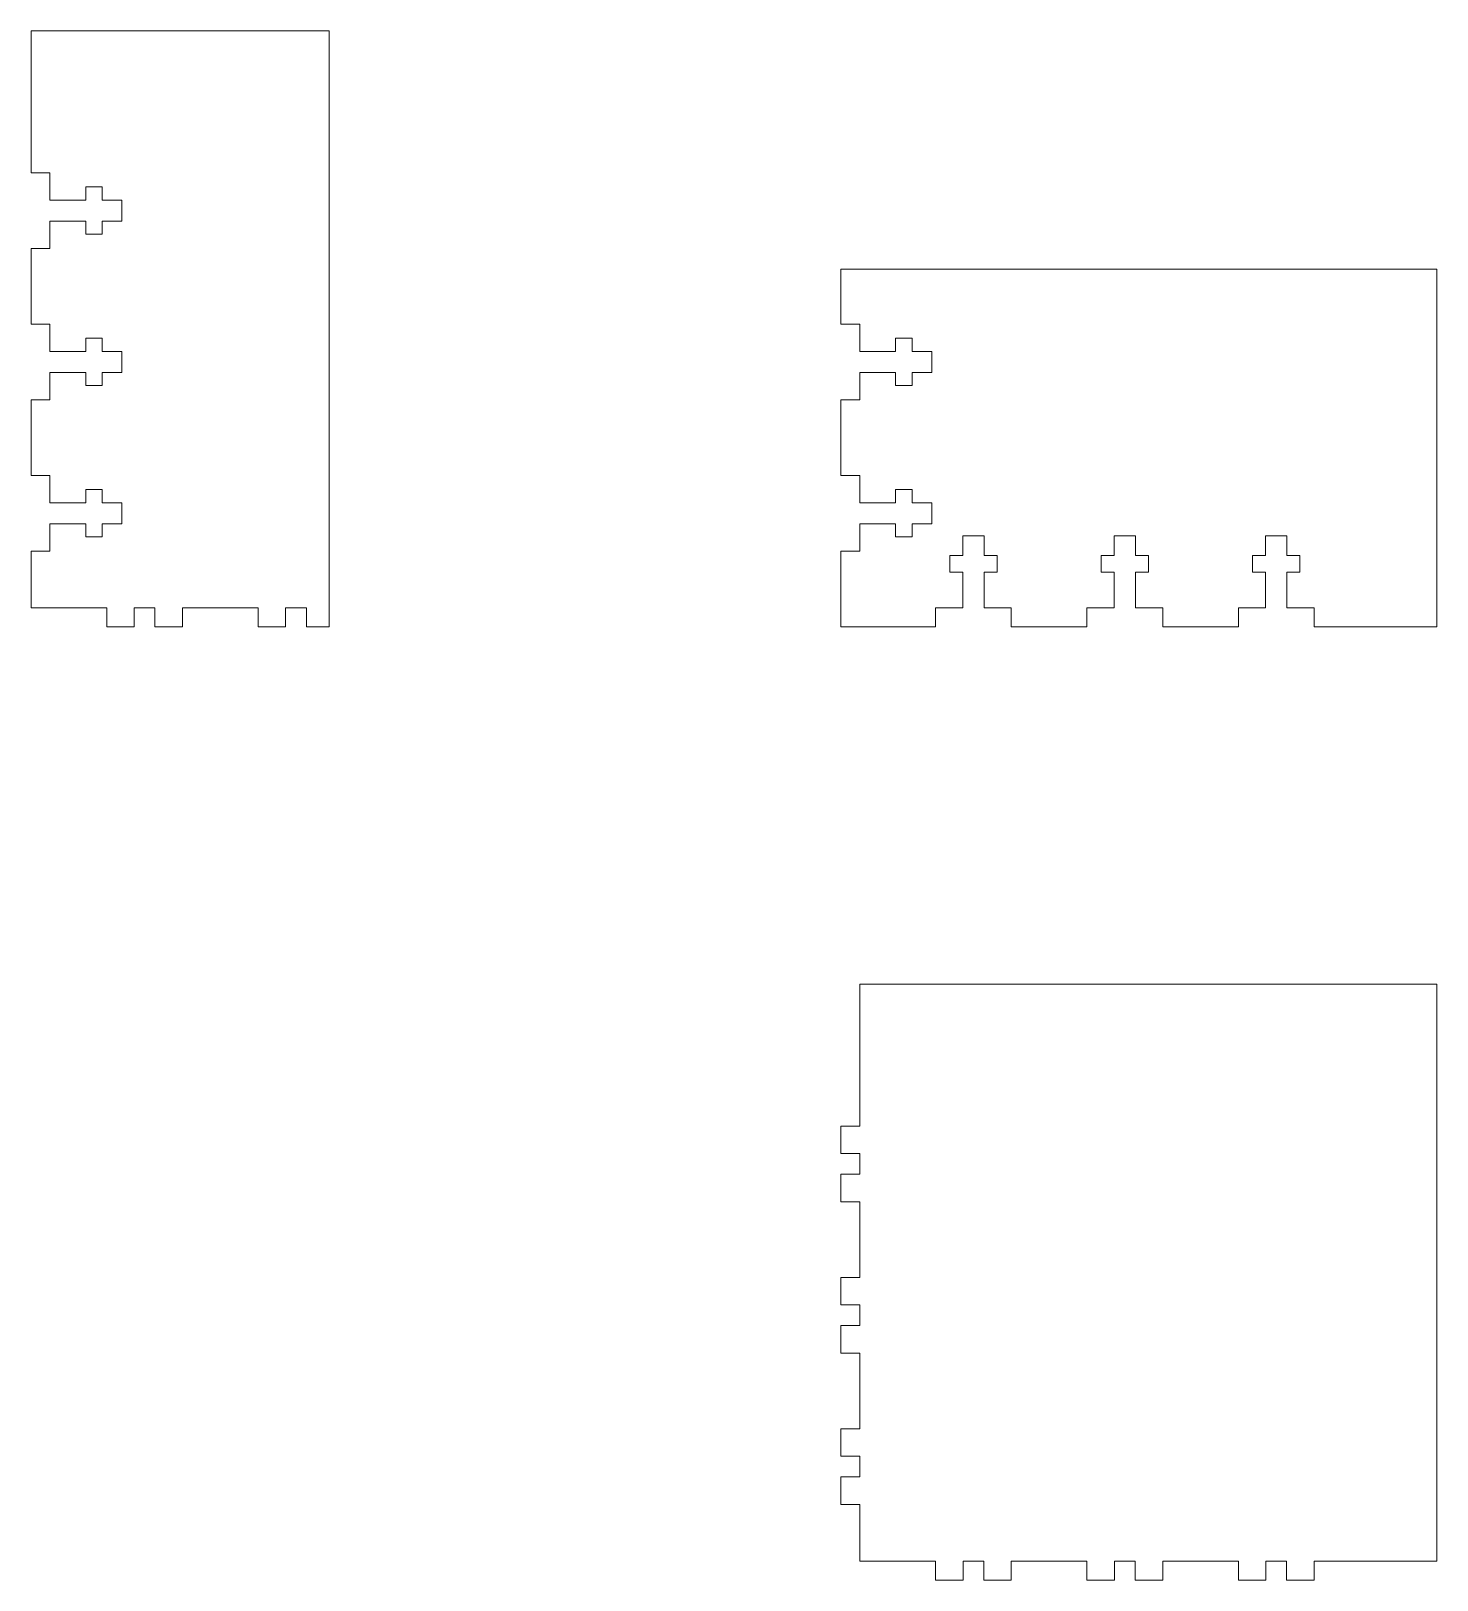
# Model space of a CAD drawing. Header units: millimetres. Extents: x 100 to 336, y -130 to 130.
import ezdxf

# ---------------------------------------------------------------- set-up
doc = ezdxf.new("R2010")
doc.units = ezdxf.units.MM
doc.layers.add('SLD-0', color=179, linetype='Continuous')

msp = doc.modelspace()

# ---------------------------------------------------------------- linework, layer by layer
at = {"layer": 'SLD-0', "lineweight": 18}
for p, q in [((100.06, 106.2), (100.06, 130)), ((100.06, 130), (150.06, 130)), ((100.06, 106.2), (100.06, 130)), ((100.06, 130), (150.06, 130)), ((150.06, 130), (150.06, 30)), ((150.06, 130), (150.06, 30)), ((103.23, 106.2), (100.06, 106.2)), ((100.06, 106.2), (103.23, 106.2)), ((103.23, 101.63), (103.23, 106.2)), ((103.23, 106.2), (103.23, 101.63)), ((109.23, 101.63), (103.23, 101.63)), ((103.23, 101.63), (109.23, 101.63)), ((112.01, 103.82), (109.23, 103.82)), ((109.23, 103.82), (109.23, 101.63)), ((109.23, 101.63), (109.23, 103.82)), ((109.23, 103.82), (112.01, 103.82)), ((112.01, 101.63), (112.01, 103.82)), ((112.01, 103.82), (112.01, 101.63)), ((115.3, 101.63), (112.01, 101.63)), ((112.01, 101.63), (115.3, 101.63)), ((115.3, 98.07), (115.3, 101.63)), ((115.3, 101.63), (115.3, 98.07)), ((103.23, 93.5), (103.23, 98.07)), ((103.23, 98.07), (109.23, 98.07)), ((103.23, 98.07), (103.23, 93.5)), ((109.23, 98.07), (103.23, 98.07)), ((109.23, 98.07), (109.23, 95.88)), ((109.23, 95.88), (109.23, 98.07)), ((112.01, 95.88), (112.01, 98.07)), ((112.01, 98.07), (115.3, 98.07)), ((115.3, 98.07), (112.01, 98.07)), ((112.01, 98.07), (112.01, 95.88)), ((109.23, 95.88), (112.01, 95.88)), ((112.01, 95.88), (109.23, 95.88)), ((100.06, 80.8), (100.06, 93.5)), ((100.06, 93.5), (103.23, 93.5)), ((103.23, 93.5), (100.06, 93.5)), ((100.06, 80.8), (100.06, 93.5)), ((235.94, 80.8), (235.94, 90)), ((235.94, 90), (335.94, 90)), ((235.94, 80.8), (235.94, 90)), ((235.94, 90), (335.94, 90)), ((335.94, 90), (335.94, 30)), ((335.94, 90), (335.94, 30)), ((103.23, 80.8), (100.06, 80.8)), ((100.06, 80.8), (103.23, 80.8)), ((103.23, 76.23), (103.23, 80.8)), ((103.23, 80.8), (103.23, 76.23)), ((235.94, 80.8), (239.12, 80.8)), ((239.12, 80.8), (235.94, 80.8)), ((239.12, 80.8), (239.12, 76.23)), ((239.12, 76.23), (239.12, 80.8)), ((112.01, 78.42), (109.23, 78.42)), ((109.23, 78.42), (109.23, 76.23)), ((109.23, 76.23), (109.23, 78.42)), ((109.23, 78.42), (112.01, 78.42)), ((112.01, 76.23), (112.01, 78.42)), ((112.01, 78.42), (112.01, 76.23)), ((245.12, 76.23), (245.12, 78.42)), ((245.12, 78.42), (245.12, 76.23)), ((245.12, 78.42), (247.9, 78.42)), ((247.9, 78.42), (245.12, 78.42)), ((247.9, 78.42), (247.9, 76.23)), ((247.9, 76.23), (247.9, 78.42)), ((109.23, 76.23), (103.23, 76.23)), ((103.23, 76.23), (109.23, 76.23)), ((115.3, 76.23), (112.01, 76.23)), ((112.01, 76.23), (115.3, 76.23)), ((115.3, 72.67), (115.3, 76.23)), ((115.3, 76.23), (115.3, 72.67)), ((239.12, 76.23), (245.12, 76.23)), ((245.12, 76.23), (239.12, 76.23)), ((247.9, 76.23), (251.18, 76.23)), ((251.18, 76.23), (247.9, 76.23)), ((251.18, 76.23), (251.18, 72.67)), ((251.18, 72.67), (251.18, 76.23)), ((103.23, 68.1), (103.23, 72.67)), ((103.23, 72.67), (109.23, 72.67)), ((103.23, 72.67), (103.23, 68.1)), ((109.23, 72.67), (103.23, 72.67)), ((109.23, 72.67), (109.23, 70.48)), ((109.23, 70.48), (109.23, 72.67)), ((109.23, 70.48), (112.01, 70.48)), ((112.01, 70.48), (109.23, 70.48)), ((112.01, 70.48), (112.01, 72.67)), ((112.01, 72.67), (115.3, 72.67)), ((115.3, 72.67), (112.01, 72.67)), ((112.01, 72.67), (112.01, 70.48)), ((239.12, 72.67), (239.12, 68.1)), ((239.12, 68.1), (239.12, 72.67)), ((245.12, 72.67), (239.12, 72.67)), ((239.12, 72.67), (245.12, 72.67)), ((245.12, 70.48), (245.12, 72.67)), ((245.12, 72.67), (245.12, 70.48)), ((247.9, 70.48), (245.12, 70.48)), ((245.12, 70.48), (247.9, 70.48)), ((251.18, 72.67), (247.9, 72.67)), ((247.9, 72.67), (251.18, 72.67)), ((247.9, 72.67), (247.9, 70.48)), ((247.9, 70.48), (247.9, 72.67)), ((100.06, 55.4), (100.06, 68.1)), ((100.06, 68.1), (103.23, 68.1)), ((103.23, 68.1), (100.06, 68.1)), ((100.06, 55.4), (100.06, 68.1)), ((239.12, 68.1), (235.94, 68.1)), ((235.94, 68.1), (239.12, 68.1)), ((235.94, 55.4), (235.94, 68.1)), ((235.94, 55.4), (235.94, 68.1)), ((103.23, 55.4), (100.06, 55.4)), ((100.06, 55.4), (103.23, 55.4)), ((103.23, 50.83), (103.23, 55.4)), ((103.23, 55.4), (103.23, 50.83)), ((239.12, 55.4), (235.94, 55.4)), ((235.94, 55.4), (239.12, 55.4)), ((239.12, 50.83), (239.12, 55.4)), ((239.12, 55.4), (239.12, 50.83)), ((112.01, 53.02), (109.23, 53.02)), ((109.23, 53.02), (109.23, 50.83)), ((109.23, 50.83), (109.23, 53.02)), ((109.23, 53.02), (112.01, 53.02)), ((112.01, 50.83), (112.01, 53.02)), ((112.01, 53.02), (112.01, 50.83)), ((247.9, 53.02), (245.12, 53.02)), ((245.12, 53.02), (245.12, 50.83)), ((245.12, 50.83), (245.12, 53.02)), ((245.12, 53.02), (247.9, 53.02)), ((247.9, 50.83), (247.9, 53.02)), ((247.9, 53.02), (247.9, 50.83)), ((109.23, 50.83), (103.23, 50.83)), ((103.23, 50.83), (109.23, 50.83)), ((115.3, 50.83), (112.01, 50.83)), ((112.01, 50.83), (115.3, 50.83)), ((115.3, 47.27), (115.3, 50.83)), ((115.3, 50.83), (115.3, 47.27)), ((245.12, 50.83), (239.12, 50.83)), ((239.12, 50.83), (245.12, 50.83)), ((251.18, 50.83), (247.9, 50.83)), ((247.9, 50.83), (251.18, 50.83)), ((251.18, 47.27), (251.18, 50.83)), ((251.18, 50.83), (251.18, 47.27)), ((103.23, 42.7), (103.23, 47.27)), ((103.23, 47.27), (109.23, 47.27)), ((103.23, 47.27), (103.23, 42.7)), ((109.23, 47.27), (103.23, 47.27)), ((109.23, 47.27), (109.23, 45.08)), ((109.23, 45.08), (109.23, 47.27)), ((112.01, 45.08), (112.01, 47.27)), ((112.01, 47.27), (115.3, 47.27)), ((115.3, 47.27), (112.01, 47.27)), ((112.01, 47.27), (112.01, 45.08)), ((239.12, 42.7), (239.12, 47.27)), ((239.12, 47.27), (245.12, 47.27)), ((239.12, 47.27), (239.12, 42.7)), ((245.12, 47.27), (239.12, 47.27)), ((245.12, 47.27), (245.12, 45.08)), ((245.12, 45.08), (245.12, 47.27)), ((247.9, 45.08), (247.9, 47.27)), ((247.9, 47.27), (251.18, 47.27)), ((251.18, 47.27), (247.9, 47.27)), ((247.9, 47.27), (247.9, 45.08)), ((109.23, 45.08), (112.01, 45.08)), ((112.01, 45.08), (109.23, 45.08)), ((245.12, 45.08), (247.9, 45.08)), ((247.9, 45.08), (245.12, 45.08)), ((259.95, 45.24), (256.39, 45.24)), ((256.39, 45.24), (256.39, 41.95)), ((256.39, 41.95), (256.39, 45.24)), ((256.39, 45.24), (259.95, 45.24)), ((259.95, 41.95), (259.95, 45.24)), ((259.95, 45.24), (259.95, 41.95)), ((285.35, 45.24), (281.79, 45.24)), ((281.79, 45.24), (281.79, 41.95)), ((281.79, 41.95), (281.79, 45.24)), ((281.79, 45.24), (285.35, 45.24)), ((285.35, 41.95), (285.35, 45.24)), ((285.35, 45.24), (285.35, 41.95)), ((310.75, 45.24), (307.19, 45.24)), ((307.19, 45.24), (307.19, 41.95)), ((307.19, 41.95), (307.19, 45.24)), ((307.19, 45.24), (310.75, 45.24)), ((310.75, 41.95), (310.75, 45.24)), ((310.75, 45.24), (310.75, 41.95)), ((100.06, 33.18), (100.06, 42.7)), ((100.06, 42.7), (103.23, 42.7)), ((100.06, 33.18), (100.06, 42.7)), ((103.23, 42.7), (100.06, 42.7)), ((235.94, 30), (235.94, 42.7)), ((235.94, 42.7), (239.12, 42.7)), ((239.12, 42.7), (235.94, 42.7)), ((235.94, 30), (235.94, 42.7)), ((256.39, 41.95), (254.2, 41.95)), ((254.2, 41.95), (254.2, 39.18)), ((254.2, 39.18), (254.2, 41.95)), ((254.2, 41.95), (256.39, 41.95)), ((262.14, 41.95), (259.95, 41.95)), ((259.95, 41.95), (262.14, 41.95)), ((262.14, 39.18), (262.14, 41.95)), ((262.14, 41.95), (262.14, 39.18)), ((281.79, 41.95), (279.6, 41.95)), ((279.6, 41.95), (279.6, 39.18)), ((279.6, 39.18), (279.6, 41.95)), ((279.6, 41.95), (281.79, 41.95)), ((287.54, 41.95), (285.35, 41.95)), ((285.35, 41.95), (287.54, 41.95)), ((287.54, 39.18), (287.54, 41.95)), ((287.54, 41.95), (287.54, 39.18)), ((307.19, 41.95), (305, 41.95)), ((305, 41.95), (305, 39.18)), ((305, 39.18), (305, 41.95)), ((305, 41.95), (307.19, 41.95)), ((312.94, 41.95), (310.75, 41.95)), ((310.75, 41.95), (312.94, 41.95)), ((312.94, 39.18), (312.94, 41.95)), ((312.94, 41.95), (312.94, 39.18)), ((254.2, 39.18), (256.39, 39.18)), ((256.39, 39.18), (254.2, 39.18)), ((256.39, 39.18), (256.39, 33.18)), ((256.39, 33.18), (256.39, 39.18)), ((259.95, 33.18), (259.95, 39.18)), ((259.95, 39.18), (262.14, 39.18)), ((262.14, 39.18), (259.95, 39.18)), ((259.95, 39.18), (259.95, 33.18)), ((279.6, 39.18), (281.79, 39.18)), ((281.79, 39.18), (279.6, 39.18)), ((281.79, 39.18), (281.79, 33.18)), ((281.79, 33.18), (281.79, 39.18)), ((285.35, 33.18), (285.35, 39.18)), ((285.35, 39.18), (287.54, 39.18)), ((287.54, 39.18), (285.35, 39.18)), ((285.35, 39.18), (285.35, 33.18)), ((305, 39.18), (307.19, 39.18)), ((307.19, 39.18), (305, 39.18)), ((307.19, 39.18), (307.19, 33.18)), ((307.19, 33.18), (307.19, 39.18)), ((310.75, 33.18), (310.75, 39.18)), ((310.75, 39.18), (312.94, 39.18)), ((312.94, 39.18), (310.75, 39.18)), ((310.75, 39.18), (310.75, 33.18)), ((112.76, 33.18), (100.06, 33.18)), ((100.06, 33.18), (112.76, 33.18)), ((112.76, 30), (112.76, 33.18)), ((112.76, 33.18), (112.76, 30)), ((120.86, 33.18), (117.35, 33.18)), ((117.35, 33.18), (117.35, 30)), ((117.35, 30), (117.35, 33.18)), ((117.35, 33.18), (120.86, 33.18)), ((120.86, 30), (120.86, 33.18)), ((120.86, 33.18), (120.86, 30)), ((125.46, 30), (125.46, 33.18)), ((125.46, 33.18), (125.46, 30)), ((125.46, 33.18), (138.16, 33.18)), ((138.16, 33.18), (125.46, 33.18)), ((138.16, 33.18), (138.16, 30)), ((138.16, 30), (138.16, 33.18)), ((142.75, 30), (142.75, 33.18)), ((142.75, 33.18), (142.75, 30)), ((142.75, 33.18), (146.26, 33.18)), ((146.26, 33.18), (142.75, 33.18)), ((146.26, 33.18), (146.26, 30)), ((146.26, 30), (146.26, 33.18)), ((256.39, 33.18), (251.82, 33.18)), ((251.82, 33.18), (251.82, 30)), ((251.82, 30), (251.82, 33.18)), ((251.82, 33.18), (256.39, 33.18)), ((264.52, 33.18), (259.95, 33.18)), ((259.95, 33.18), (264.52, 33.18)), ((264.52, 30), (264.52, 33.18)), ((264.52, 33.18), (264.52, 30)), ((281.79, 33.18), (277.22, 33.18)), ((277.22, 33.18), (277.22, 30)), ((277.22, 30), (277.22, 33.18)), ((277.22, 33.18), (281.79, 33.18)), ((289.92, 33.18), (285.35, 33.18)), ((285.35, 33.18), (289.92, 33.18)), ((289.92, 30), (289.92, 33.18)), ((289.92, 33.18), (289.92, 30)), ((307.19, 33.18), (302.62, 33.18)), ((302.62, 33.18), (302.62, 30)), ((302.62, 30), (302.62, 33.18)), ((302.62, 33.18), (307.19, 33.18)), ((315.32, 33.18), (310.75, 33.18)), ((310.75, 33.18), (315.32, 33.18)), ((315.32, 30), (315.32, 33.18)), ((315.32, 33.18), (315.32, 30)), ((117.35, 30), (112.76, 30)), ((117.35, 30), (112.76, 30)), ((125.46, 30), (120.86, 30)), ((125.46, 30), (120.86, 30)), ((142.75, 30), (138.16, 30)), ((142.75, 30), (138.16, 30)), ((150.06, 30), (146.26, 30)), ((150.06, 30), (146.26, 30)), ((251.82, 30), (235.94, 30)), ((251.82, 30), (235.94, 30)), ((277.22, 30), (264.52, 30)), ((277.22, 30), (264.52, 30)), ((302.62, 30), (289.92, 30)), ((302.62, 30), (289.92, 30)), ((335.94, 30), (315.32, 30)), ((335.94, 30), (315.32, 30)), ((239.12, -53.8), (239.12, -30)), ((239.12, -30), (335.94, -30)), ((239.12, -30), (239.12, -53.8)), ((239.12, -30), (335.94, -30)), ((335.94, -30), (335.94, -126.82)), ((335.94, -30), (335.94, -126.82)), ((235.94, -58.4), (235.94, -53.8)), ((235.94, -53.8), (239.12, -53.8)), ((239.12, -53.8), (235.94, -53.8)), ((235.94, -58.4), (235.94, -53.8)), ((239.12, -58.4), (235.94, -58.4)), ((235.94, -58.4), (239.12, -58.4)), ((239.12, -61.9), (239.12, -58.4)), ((239.12, -58.4), (239.12, -61.9)), ((235.94, -66.5), (235.94, -61.9)), ((235.94, -61.9), (239.12, -61.9)), ((239.12, -61.9), (235.94, -61.9)), ((235.94, -66.5), (235.94, -61.9)), ((239.12, -66.5), (235.94, -66.5)), ((235.94, -66.5), (239.12, -66.5)), ((239.12, -79.2), (239.12, -66.5)), ((239.12, -66.5), (239.12, -79.2)), ((235.94, -83.8), (235.94, -79.2)), ((235.94, -79.2), (239.12, -79.2)), ((239.12, -79.2), (235.94, -79.2)), ((235.94, -83.8), (235.94, -79.2)), ((239.12, -83.8), (235.94, -83.8)), ((235.94, -83.8), (239.12, -83.8)), ((239.12, -87.3), (239.12, -83.8)), ((239.12, -83.8), (239.12, -87.3)), ((235.94, -91.9), (235.94, -87.3)), ((235.94, -87.3), (239.12, -87.3)), ((239.12, -87.3), (235.94, -87.3)), ((235.94, -91.9), (235.94, -87.3)), ((239.12, -91.9), (235.94, -91.9)), ((235.94, -91.9), (239.12, -91.9)), ((239.12, -104.6), (239.12, -91.9)), ((239.12, -91.9), (239.12, -104.6)), ((235.94, -109.2), (235.94, -104.6)), ((235.94, -104.6), (239.12, -104.6)), ((239.12, -104.6), (235.94, -104.6)), ((235.94, -109.2), (235.94, -104.6)), ((239.12, -109.2), (235.94, -109.2)), ((235.94, -109.2), (239.12, -109.2)), ((239.12, -112.7), (239.12, -109.2)), ((239.12, -109.2), (239.12, -112.7)), ((235.94, -117.3), (235.94, -112.7)), ((235.94, -112.7), (239.12, -112.7)), ((239.12, -112.7), (235.94, -112.7)), ((235.94, -117.3), (235.94, -112.7)), ((239.12, -117.3), (235.94, -117.3)), ((235.94, -117.3), (239.12, -117.3)), ((239.12, -126.82), (239.12, -117.3)), ((239.12, -117.3), (239.12, -126.82)), ((251.82, -126.82), (239.12, -126.82)), ((239.12, -126.82), (251.82, -126.82)), ((251.82, -130), (251.82, -126.82)), ((251.82, -126.82), (251.82, -130)), ((259.92, -126.82), (256.42, -126.82)), ((256.42, -126.82), (256.42, -130)), ((256.42, -130), (256.42, -126.82)), ((256.42, -126.82), (259.92, -126.82)), ((259.92, -130), (259.92, -126.82)), ((259.92, -126.82), (259.92, -130)), ((277.22, -126.82), (264.52, -126.82)), ((264.52, -126.82), (264.52, -130)), ((264.52, -130), (264.52, -126.82)), ((264.52, -126.82), (277.22, -126.82)), ((277.22, -130), (277.22, -126.82)), ((277.22, -126.82), (277.22, -130)), ((285.32, -126.82), (281.82, -126.82)), ((281.82, -126.82), (281.82, -130)), ((281.82, -130), (281.82, -126.82)), ((281.82, -126.82), (285.32, -126.82)), ((285.32, -130), (285.32, -126.82)), ((285.32, -126.82), (285.32, -130)), ((302.62, -126.82), (289.92, -126.82)), ((289.92, -126.82), (289.92, -130)), ((289.92, -130), (289.92, -126.82)), ((289.92, -126.82), (302.62, -126.82)), ((302.62, -130), (302.62, -126.82)), ((302.62, -126.82), (302.62, -130)), ((310.72, -126.82), (307.22, -126.82)), ((307.22, -126.82), (307.22, -130)), ((307.22, -130), (307.22, -126.82)), ((307.22, -126.82), (310.72, -126.82)), ((310.72, -130), (310.72, -126.82)), ((310.72, -126.82), (310.72, -130)), ((315.32, -126.82), (335.94, -126.82)), ((335.94, -126.82), (315.32, -126.82)), ((315.32, -130), (315.32, -126.82)), ((315.32, -126.82), (315.32, -130)), ((256.42, -130), (251.82, -130)), ((256.42, -130), (251.82, -130)), ((264.52, -130), (259.92, -130)), ((264.52, -130), (259.92, -130)), ((281.82, -130), (277.22, -130)), ((281.82, -130), (277.22, -130)), ((289.92, -130), (285.32, -130)), ((289.92, -130), (285.32, -130)), ((307.22, -130), (302.62, -130)), ((307.22, -130), (302.62, -130)), ((315.32, -130), (310.72, -130)), ((315.32, -130), (310.72, -130))]:
    msp.add_line(p, q, dxfattribs=at)

doc.saveas('drawing.dxf')
